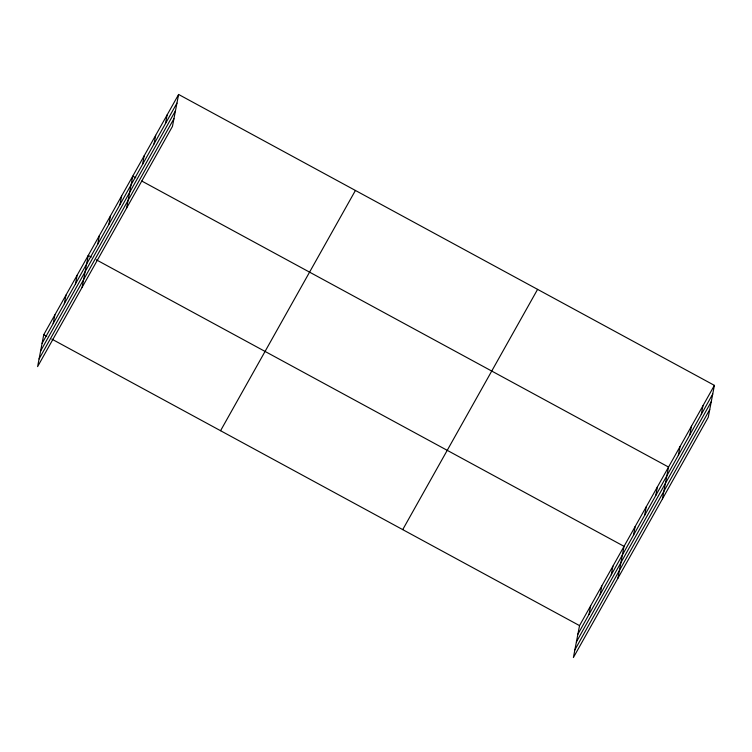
<?xml version="1.0" encoding="UTF-8"?>
<svg xmlns="http://www.w3.org/2000/svg" width="752" height="752" viewBox="0 0 752 752"><rect width="100%" height="100%" fill="white"/><g stroke="black" fill="none" stroke-linecap="round" stroke-linejoin="round"><path stroke-width="1.13" d="M178.609 94.461L43.748 334.706L37.6 366.628L172.462 126.383L178.609 94.461L714.4 385.372L708.252 417.294L573.391 657.539L579.538 625.617L714.4 385.372M53.204 323.548L54.868 314.891M64.334 303.723L65.997 295.066M75.454 283.908L77.127 275.251M82.109 287.349L88.247 255.426L91.265 257.062M97.713 244.268L99.377 235.611M108.833 224.444L110.506 215.786M119.963 204.629L121.627 195.971M126.609 208.069L132.756 176.147L135.774 177.782M142.551 164.387L144.215 155.73M154.019 143.961L155.683 135.304M165.478 123.544L167.141 114.887M588.995 614.459L590.668 605.802M600.124 594.635L601.788 585.977M611.244 574.819L612.918 566.162M617.9 578.26L624.038 546.337L96.284 259.788M633.504 535.18L635.167 526.522M644.624 515.355L646.297 506.698M655.753 495.54L657.417 486.873M662.399 498.971L668.547 467.058L141.799 181.053M678.342 455.298L680.005 446.632M689.81 434.872L691.473 426.215M701.268 414.455L702.932 405.798M42.074 343.373L176.946 103.127M40.599 351.043L175.46 110.798M39.076 358.948L173.938 118.703M220.562 430.708L355.423 190.463M402.724 529.615L537.586 289.37M577.865 634.274L712.736 394.029M576.389 641.954L711.251 401.709M574.866 649.86L709.728 409.614M43.748 334.706L46.756 336.341M51.785 339.077L579.538 625.617"/></g></svg>
